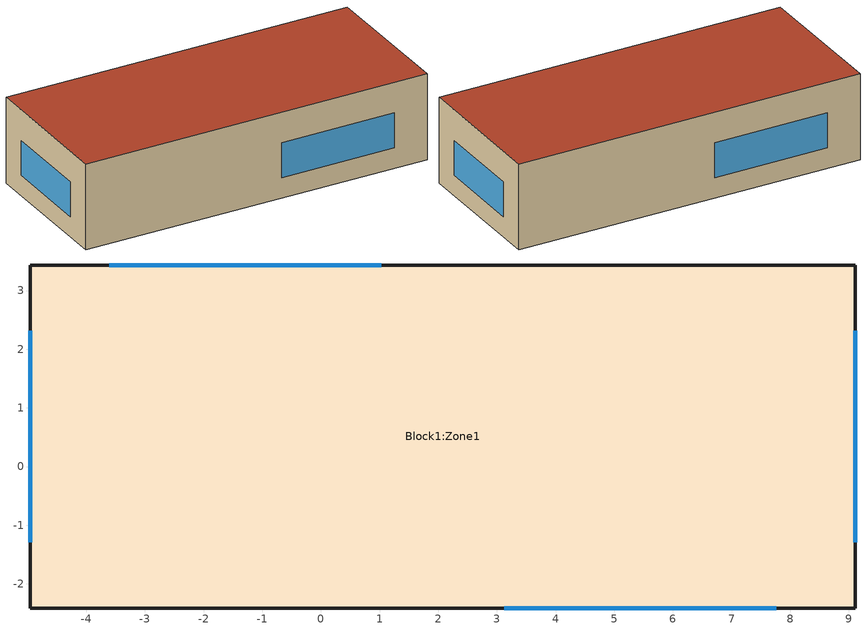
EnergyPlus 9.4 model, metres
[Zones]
Block1:Zone1
 floor ground (Project ground floor): 9.11,-2.41 -4.95,-2.41 -4.95,3.44 9.11,3.44 z0
 wall outside (Project wall): 9.11,-2.41 9.11,3.44 -4.95,3.44 -4.95,-2.41 9.11,-2.41 z0:3.5
 window (1001): 9.11,-1.29 9.11,2.31 / -4.95,2.31 -4.95,-1.29 z0.84:2.26
 window x2 (1001): 1.03,3.44 -3.61,3.44 / 3.13,-2.41 7.76,-2.41 z0.84:2.26
 roof outside (Project flat roof): -4.95,-2.41 9.11,-2.41 9.11,3.44 -4.95,3.44 z3.5
[Building]
Building: North Axis=0; Terrain=Suburbs; Loads Convergence Tolerance Value=0.04; Temperature Convergence Tolerance Value=0.4; Solar Distribution=FullExterior; Maximum Number of Warmup Days=25; Minimum Number of Warmup Days=6
[Site:Location]
Untitled (O1-O1:31-12)  (01-01:31-12): Latitude=40.45; Longitude=-3.55; Time Zone=1; Elevation=582
[SizingPeriod:DesignDay] Day of Month=15; Humidity Condition Type=WetBulb; Barometric Pressure=94525.9; Wind Direction=0; Rain Indicator=No; Snow Indicator=No
Name | Month | Day Type | Maximum DryBulb Temperature | Daily DryBulb Temperature Range | Wetbulb or DewPoint at Maximum DryBulb | Wind Speed | Daylight Saving Time Indicator | Solar Model Indicator | Sky Clearness
Summer Design Day in Untitled (O1-O1:31-12) Jul | 7 | SummerDesignDay | 38.2 | 17.5 | 20.3 | 0 | Yes | ASHRAEClearSky | 0.98
Summer Design Day in Untitled (O1-O1:31-12) Aug | 8 | SummerDesignDay | 38 | 17.4 | 19.9 | 0 | Yes | ASHRAEClearSky | 0.98
Summer Design Day in Untitled (O1-O1:31-12) Sep | 9 | SummerDesignDay | 34.9 | 16.8 | 19.3 | 0 | Yes | ASHRAEClearSky | 0.98
Winter Design Day in Untitled (O1-O1:31-12) | 1 | WinterDesignDay | -4 | 0 | -4 | 11.6 | No |  | 0
[Site:GroundTemperature:BuildingSurface]
18, 18, 18, 18, 18, 18, 18, 18, 18, 18, 18, 18
[Site:GroundTemperature:FCfactorMethod]
January Ground Temperature=6.09; February Ground Temperature=5.28; March Ground Temperature=6.71; April Ground Temperature=8.95; May Ground Temperature=14.81; June Ground Temperature=19.34; July Ground Temperature=22.39; August Ground Temperature=23.32; September Ground Temperature=21.74; October Ground Temperature=18.22; November Ground Temperature=13.53; December Ground Temperature=9.18
[Site:GroundTemperature:Shallow]
14, 14, 14, 14, 14, 14, 14, 14, 14, 14, 14, 14
[Site:GroundTemperature:Deep]
14, 14, 14, 14, 14, 14, 14, 14, 14, 14, 14, 14
[Site:GroundReflectance]
0.2, 0.2, 0.2, 0.2, 0.2, 0.2, 0.2, 0.2, 0.2, 0.2, 0.2, 0.2
[Site:GroundReflectance:SnowModifier]
2, 2
[Material] Roughness=Rough; Thermal Absorptance=0.9
Name | Thickness | Conductivity | Density | Specific Heat | Solar Absorptance | Visible Absorptance
Urea Formaldehyde Foam_.1327 | 0.1327 | 0.04 | 10 | 1400 | 0.6 | 0.6
Cast Concrete_.1 | 0.1 | 1.13 | 2000 | 1000 | 0.6 | 0.6
Floor/Roof Screed_.O7 | 0.07 | 0.41 | 1200 | 840 | 0.73 | 0.73
Timber Flooring_.O3 | 0.03 | 0.14 | 650 | 1200 | 0.78 | 0.78
Asphalt 1_.O1 | 0.01 | 0.7 | 2100 | 1000 | 0.85 | 0.9
MW Glass Wool (rolls)_.1445 | 0.1445 | 0.04 | 12 | 840 | 0.6 | 0.6
Plasterboard_.O13 | 0.013 | 0.25 | 2800 | 896 | 0.5 | 0.5
Brickwork Outer_.1 | 0.1 | 0.84 | 1700 | 800 | 0.7 | 0.7
XPS Extruded Polystyrene  - CO2 Blowing_.O795 | 0.0795 | 0.034 | 35 | 1400 | 0.6 | 0.6
Concrete Block (Medium)_.1 | 0.1 | 0.51 | 1400 | 1000 | 0.6 | 0.6
Gypsum Plastering_.O13 | 0.013 | 0.4 | 1000 | 1000 | 0.5 | 0.5
[Material:NoMass]
3_RVAL_3: Roughness=Rough; Thermal Resistance=0.18; Thermal Absorptance=0.9; Solar Absorptance=0.7; Visible Absorptance=0.7
[WindowMaterial:Glazing] Optical Data Type=SpectralAverage; Thickness=0.003; Infrared Transmittance at Normal Incidence=0; Front Side Infrared Hemispherical Emissivity=0.84; Conductivity=0.9; Dirt Correction Factor for Solar and Visible Transmittance=1
Name | Solar Transmittance at Normal Incidence | Front Side Solar Reflectance at Normal Incidence | Back Side Solar Reflectance at Normal Incidence | Visible Transmittance at Normal Incidence | Front Side Visible Reflectance at Normal Incidence | Back Side Visible Reflectance at Normal Incidence | Back Side Infrared Hemispherical Emissivity
2 | 0.837 | 0.075 | 0.075 | 0.898 | 0.081 | 0.081 | 0.84
38 | 0.74 | 0.09 | 0.1 | 0.82 | 0.11 | 0.12 | 0.2
[WindowMaterial:Gas]
1002: Gas Type=Air; Thickness=0.013
[Construction]
Project ground floor: Urea Formaldehyde Foam_.1327, Cast Concrete_.1, Floor/Roof Screed_.O7, Timber Flooring_.O3
Project flat roof: Asphalt 1_.O1, MW Glass Wool (rolls)_.1445, 3_RVAL_3, Plasterboard_.O13
Project wall: Brickwork Outer_.1, XPS Extruded Polystyrene  - CO2 Blowing_.O795, Concrete Block (Medium)_.1, Gypsum Plastering_.O13
1001: 38, 1002, 2
[Zone]
Block1:Zone1: Type=1; Multiplier=1; Volume=248.2173; Floor Area=70.9192; Zone Inside Convection Algorithm=TARP; Part of Total Floor Area=Yes
[PEOPLE]
People Block1:Zone1: Zone or ZoneList=Block1:Zone1; Number of People Schedule=Office_OpenOff_Occ; Number of People Calculation Method=People/Area; People per Zone Floor Area=0.111; Fraction Radiant=0.3; Sensible Heat Fraction=AutoCalculate; Activity Level Schedule=Activity Schedule 10; Carbon Dioxide Generation Rate=3.82e-08; Enable ASHRAE 55 Comfort Warnings=No; Mean Radiant Temperature Calculation Type=ZoneAveraged; Work Efficiency Schedule=Work efficiency; Clothing Insulation Calculation Method=ClothingInsulationSchedule; Clothing Insulation Schedule=Clothing Schedule 10; Air Velocity Schedule=AirVelocitySchedule; Thermal Comfort Model 1 Type=AdaptiveASH55; Thermal Comfort Model 2 Type=AdaptiveCEN15251
[Lights]
Block1:Zone1: Zone or ZoneList=Block1:Zone1; Schedule=Office_OpenOff_Light; Design Level Calculation Method=Watts/Area; Watts per Zone Floor Area=20; Return Air Fraction=0; Fraction Radiant=0.42; Fraction Visible=0.18; Fraction Replaceable=1
[OtherEquipment]
Block1:Zone1 Equipment gain 1: Fuel Type=Electricity; Zone or ZoneList=Block1:Zone1; Schedule=Office_OpenOff_Equip; Design Level Calculation Method=Watts/Area; Power per Zone Floor Area=11.77; Fraction Latent=0; Fraction Radiant=0.2; Fraction Lost=0; Carbon Dioxide Generation Rate=0; EndUse Subcategory=ELECTRIC EQUIPMENT#Block1:Zone1#05
[ZoneInfiltration:DesignFlowRate]
Block1:Zone1 Infiltration: Zone or ZoneList=Block1:Zone1; Schedule=On 24/7; Design Flow Rate Calculation Method=Flow/zone; Design Flow Rate=0.048264; Constant Term Coefficient=1; Temperature Term Coefficient=0; Velocity Term Coefficient=0; Velocity Squared Term Coefficient=0
[DESIGNSPECIFICATION:OUTDOORAIR]
Block1:Zone1 Design Specification Outdoor Air Object: Outdoor Air Method=Flow/Person; Outdoor Air Flow per Person=0.00944; Outdoor Air Flow per Zone Floor Area=0; Outdoor Air Flow per Zone=0; Outdoor Air Flow Air Changes per Hour=0; Outdoor Air Schedule=On 24/7
[DESIGNSPECIFICATION:ZONEAIRDISTRIBUTION]
Block1:Zone1 Design Specification Zone Air Distribution Object: Zone Air Distribution Effectiveness in Cooling Mode=1; Zone Air Distribution Effectiveness in Heating Mode=1; Zone Secondary Recirculation Fraction=0; Minimum Zone Ventilation Efficiency=0
[SIZING:ZONE]
Block1:Zone1: Zone Cooling Design Supply Air Temperature Input Method=SupplyAirTemperature; Zone Cooling Design Supply Air Temperature=14; Zone Cooling Design Supply Air Temperature Difference=5; Zone Heating Design Supply Air Temperature Input Method=SupplyAirTemperature; Zone Heating Design Supply Air Temperature=50; Zone Heating Design Supply Air Temperature Difference=15; Zone Cooling Design Supply Air Humidity Ratio=0.009; Zone Heating Design Supply Air Humidity Ratio=0.004; Design Specification Outdoor Air Object=Block1:Zone1 Design Specification Outdoor Air Object; Zone Heating Sizing Factor=1.25; Zone Cooling Sizing Factor=1.15; Cooling Design Air Flow Method=DesignDay; Cooling Design Air Flow Rate=0; Cooling Minimum Air Flow per Zone Floor Area=0.00076; Cooling Minimum Air Flow=0; Cooling Minimum Air Flow Fraction=0; Heating Design Air Flow Method=DesignDay; Heating Design Air Flow Rate=0; Heating Maximum Air Flow per Zone Floor Area=0.00203; Heating Maximum Air Flow=0.14158; Heating Maximum Air Flow Fraction=0.3; Design Specification Zone Air Distribution Object=Block1:Zone1 Design Specification Zone Air Distribution Object; Account for Dedicated Outdoor Air System=Yes; Dedicated Outdoor Air System Control Strategy=NeutralSupplyAir; Dedicated Outdoor Air Low Setpoint Temperature for Design=autosize; Dedicated Outdoor Air High Setpoint Temperature for Design=autosize
[ZONECONTROL:THERMOSTAT]
Block1:Zone1 Thermostat: Zone or ZoneList=Block1:Zone1; Control Type Schedule=Control type schedule: Always 4; Control 1=Block1:Zone1 Dual SP; Temperature Difference Between Cutout And Setpoint=0
[ZONECONTROL:THERMOSTAT:OPERATIVETEMPERATURE]
Thermostat=Block1:Zone1 Thermostat; Radiative Fraction Input Mode=Scheduled; Radiative Fraction Schedule=TypOperativeTempControlSch; Adaptive Comfort Model Type=None
[THERMOSTATSETPOINT:DUALSETPOINT]
Block1:Zone1 Dual SP: Heating Setpoint Temperature Schedule=FORSCRIPT_AHST_Block1_Zone1; Cooling Setpoint Temperature Schedule=FORSCRIPT_ACST_Block1_Zone1
[ZoneHVAC:IdealLoadsAirSystem]
Block1:Zone1 Ideal Loads Air: Maximum Heating Supply Air Temperature=35; Minimum Cooling Supply Air Temperature=12; Maximum Heating Supply Air Humidity Ratio=0.0156; Minimum Cooling Supply Air Humidity Ratio=0.0077; Heating Limit=LimitCapacity; Maximum Heating Air Flow Rate=Autosize; Maximum Sensible Heating Capacity=Autosize; Cooling Limit=LimitFlowRateAndCapacity; Maximum Cooling Air Flow Rate=Autosize; Maximum Total Cooling Capacity=Autosize; Heating Availability Schedule=On; Cooling Availability Schedule=On; Dehumidification Control Type=None; Humidification Control Type=None; Design Specification Outdoor Air Object=Block1:Zone1; Outdoor Air Economizer Type=NoEconomizer; Heat Recovery Type=None
[ZONEHVAC:TERMINALUNIT:VARIABLEREFRIGERANTFLOW]
Block1:Zone1 VRF Indoor Unit: Terminal Unit Availability Schedule=On 24/7; Cooling Supply Air Flow Rate=autosize; No Cooling Supply Air Flow Rate=autosize; Heating Supply Air Flow Rate=autosize; No Heating Supply Air Flow Rate=autosize; Cooling Outdoor Air Flow Rate=0; Heating Outdoor Air Flow Rate=0; No Load Outdoor Air Flow Rate=0; Supply Air Fan Operating Mode Schedule=On 24/7; Supply Air Fan Placement=DrawThrough; Supply Air Fan Object=Block1:Zone1 VRF Indoor Unit Supply Fan; Cooling Coil Object=Block1:Zone1 VRF Indoor Unit DX Cooling Coil; Heating Coil Object=Block1:Zone1 VRF Indoor Unit DX Heating Coil; Zone Terminal Unit On Parasitic Electric Energy Use=30; Zone Terminal Unit Off Parasitic Electric Energy Use=20; Maximum Supply Air Temperature from Supplemental Heater=autosize; Maximum Outdoor DryBulb Temperature for Supplemental Heater Operation=21
[Zone equipment]
Block1:Zone1: Block1:Zone1 VRF Indoor Unit
[FAN:CONSTANTVOLUME]
Block1:Zone1 VRF Indoor Unit Supply Fan: Availability Schedule=On 24/7; Fan Total Efficiency=0.7; Pressure Rise=100; Maximum Flow Rate=autosize; Motor Efficiency=0.9; Motor In Airstream Fraction=1; EndUse Subcategory=General
[COIL:COOLING:DX:VARIABLEREFRIGERANTFLOW]
Block1:Zone1 VRF Indoor Unit DX Cooling Coil: Availability Schedule=On 24/7; Gross Rated Total Cooling Capacity=autosize; Gross Rated Sensible Heat Ratio=autosize; Rated Air Flow Rate=autosize; Cooling Capacity Ratio Modifier Function of Temperature Curve=VRFTUCoolCapFT; Cooling Capacity Modifier Curve Function of Flow Fraction=VRFACCoolCapFFF
[COIL:HEATING:DX:VARIABLEREFRIGERANTFLOW]
Block1:Zone1 VRF Indoor Unit DX Heating Coil: Availability Schedule=On 24/7; Gross Rated Heating Capacity=autosize; Rated Air Flow Rate=autosize; Heating Capacity Ratio Modifier Function of Temperature Curve=VRFTUHeatCapFT; Heating Capacity Modifier Function of Flow Fraction Curve=VRFACCoolCapFFF
[AIRCONDITIONER:VARIABLEREFRIGERANTFLOW]
Heat Pump=VRF Outdoor Unit_Block1:Zone1; Availability Schedule=On 24/7; Gross Rated Total Cooling Capacity=autosize; Gross Rated Cooling COP=2; Minimum Outdoor Temperature in Cooling Mode=-6; Maximum Outdoor Temperature in Cooling Mode=43; Cooling Capacity Ratio Modifier Function of Low Temperature Curve=VRFCoolCapFT; Cooling Capacity Ratio Boundary Curve=VRFCoolCapFTBoundary; Cooling Capacity Ratio Modifier Function of High Temperature Curve=VRFCoolCapFTHi; Cooling Energy Input Ratio Modifier Function of Low Temperature Curve=VRFCoolEIRFT; Cooling Energy Input Ratio Boundary Curve=VRFCoolEIRFTBoundary; Cooling Energy Input Ratio Modifier Function of High Temperature Curve=VRFCoolEIRFTHi; Cooling Energy Input Ratio Modifier Function of Low PartLoad Ratio Curve=CoolingEIRLowPLR; Cooling Energy Input Ratio Modifier Function of High PartLoad Ratio Curve=CoolingEIRHiPLR; Cooling Combination Ratio Correction Factor Curve=CoolingCombRatio; Cooling PartLoad Fraction Correlation Curve=VRFCPLFFPLR; Gross Rated Heating Capacity=autosize; Rated Heating Capacity Sizing Ratio=1; Gross Rated Heating COP=2.1; Minimum Outdoor Temperature in Heating Mode=-20; Maximum Outdoor Temperature in Heating Mode=40; Heating Capacity Ratio Modifier Function of Low Temperature Curve=VRFHeatCapFT; Heating Capacity Ratio Boundary Curve=VRFHeatCapFTBoundary; Heating Capacity Ratio Modifier Function of High Temperature Curve=VRFHeatCapFTHi; Heating Energy Input Ratio Modifier Function of Low Temperature Curve=VRFHeatEIRFT; Heating Energy Input Ratio Boundary Curve=VRFHeatEIRFTBoundary; Heating Energy Input Ratio Modifier Function of High Temperature Curve=VRFHeatEIRFTHi; Heating Performance Curve Outdoor Temperature Type=WetBulbTemperature; Heating Energy Input Ratio Modifier Function of Low PartLoad Ratio Curve=HeatingEIRLowPLR; Heating Energy Input Ratio Modifier Function of High PartLoad Ratio Curve=HeatingEIRHiPLR; Heating Combination Ratio Correction Factor Curve=HeatingCombRatio; Heating PartLoad Fraction Correlation Curve=VRFCPLFFPLR; Minimum Heat Pump PartLoad Ratio=0.2; Master Thermostat Priority Control Type=LoadPriority; Zone Terminal Unit List=VRF Outdoor Unit_Block1:Zone1 Zone List; Heat Pump Waste Heat Recovery=Yes; Equivalent Piping Length used for Piping Correction Factor in Cooling Mode=50; Vertical Height used for Piping Correction Factor=15; Piping Correction Factor for Length in Cooling Mode Curve=CoolingLengthCorrectionFactor; Piping Correction Factor for Height in Cooling Mode Coefficient=0; Equivalent Piping Length used for Piping Correction Factor in Heating Mode=50; Piping Correction Factor for Length in Heating Mode Curve=VRF Piping Correction Factor for Length in Heating Mode; Piping Correction Factor for Height in Heating Mode Coefficient=0; Crankcase Heater Power per Compressor=15; Number of Compressors=2; Ratio of Compressor Size to Total Compressor Capacity=0.5; Maximum Outdoor DryBulb Temperature for Crankcase Heater=5; Defrost Strategy=Resistive; Defrost Control=Timed; Defrost Time Period Fraction=0; Resistive Defrost Heater Capacity=autosize; Maximum Outdoor Drybulb Temperature for Defrost Operation=5; Condenser Type=AirCooled; Water Condenser Volume Flow Rate=autosize; Evaporative Condenser Effectiveness=0.9; Evaporative Condenser Air Flow Rate=autosize; Evaporative Condenser Pump Rated Power Consumption=autosize; Basin Heater Capacity=0; Basin Heater Setpoint Temperature=2; Basin Heater Operating Schedule=On 24/7; Fuel Type=Electricity; Minimum Outdoor Temperature in Heat Recovery Mode=-10; Maximum Outdoor Temperature in Heat Recovery Mode=40; Heat Recovery Cooling Capacity Modifier Curve=VRF Heat Recovery Cooling Capacity Modifier; Initial Heat Recovery Cooling Capacity Fraction=0.5; Heat Recovery Cooling Capacity Time Constant=0.15; Heat Recovery Cooling Energy Modifier Curve=VRF Heat Recovery Cooling Energy Modifier; Initial Heat Recovery Cooling Energy Fraction=1; Heat Recovery Cooling Energy Time Constant=0; Heat Recovery Heating Capacity Modifier Curve=VRF Heat Recovery Heating Capacity Modifier; Initial Heat Recovery Heating Capacity Fraction=1; Heat Recovery Heating Capacity Time Constant=0.15; Heat Recovery Heating Energy Modifier Curve=VRF Heat Recovery Heating Energy Modifier; Initial Heat Recovery Heating Energy Fraction=1; Heat Recovery Heating Energy Time Constant=0
[ZONETERMINALUNITLIST]
VRF Outdoor Unit_Block1:Zone1 Zone List: Zone Terminal Unit Name 1=Block1:Zone1 VRF Indoor Unit
[ENERGYMANAGEMENTSYSTEM:SENSOR]
Name | OutputVariable or OutputMeter Index Key | OutputVariable or OutputMeter
RMOT | People Block1:Zone1 | Zone Thermal Comfort CEN 15251 Adaptive Model Running Average Outdoor Air Temperature
PMOT | People Block1:Zone1 | Zone Thermal Comfort ASHRAE 55 Adaptive Model Running Average Outdoor Air Temperature
Block1_Zone1_OpT | Block1:Zone1 | Zone Operative Temperature
Block1_Zone1_CoolCoil | Block1:Zone1 VRF Indoor Unit DX Cooling Coil | Cooling Coil Total Cooling Rate
Block1_Zone1_HeatCoil | Block1:Zone1 VRF Indoor Unit DX Heating Coil | Heating Coil Heating Rate
Block1_Zone1_WindSpeed | Block1:Zone1 | Zone Outdoor Air Wind Speed
Block1_Zone1_OutT | Block1:Zone1 | Zone Outdoor Air Drybulb Temperature
OutT | Environment | Site Outdoor Air Drybulb Temperature
[ENERGYMANAGEMENTSYSTEM:ACTUATOR] Actuated Component Type=Schedule:Compact; Actuated Component Control Type=Schedule Value
Name | Actuated Component Unique
FORSCRIPT_AHST_Sch_Block1_Zone1 | FORSCRIPT_AHST_Block1_Zone1
FORSCRIPT_ACST_Sch_Block1_Zone1 | FORSCRIPT_ACST_Block1_Zone1
[ENERGYMANAGEMENTSYSTEM:PROGRAMCALLINGMANAGER]
SetComfTemp: BeginTimestepBeforePredictor; SetComfTemp
CountHours_Block1_Zone1: BeginTimestepBeforePredictor; CountHours_Block1_Zone1
SetAppLimits: BeginTimestepBeforePredictor; SetAppLimits
ApplyCAT: BeginTimestepBeforePredictor; ApplyCAT
SetAST: BeginTimestepBeforePredictor; SetAST
SetASTnoTol: BeginTimestepBeforePredictor; SetASTnoTol
CountHoursNoApp_Block1_Zone1: BeginTimestepBeforePredictor; CountHoursNoApp_Block1_Zone1
SetInputData: BeginTimestepBeforePredictor; SetInputData
SetVST: BeginTimestepBeforePredictor; SetVST
ApplyAST_MultipleZone_Block1_Zone1: BeginTimestepBeforePredictor; ApplyAST_MultipleZone_Block1_Zone1
[ENERGYMANAGEMENTSYSTEM:PROGRAM]
SetComfTemp: if AdapStand == 1; set ComfTemp = RMOT*0.33+18.8; elseif AdapStand == 2; set ComfTemp = PMOT*0.31+17.8; endif
CountHours_Block1_Zone1: if (AdapStand == 1 ); if (RMOT >= AHSTall) && (RMOT <= ACSTaul); if (Block1_Zone1_OpT <= ACSTnoTol); if (Block1_Zone1_OpT >= AHSTnoTol); set ComfHours_Block1_Zone1 = 1*ZoneTimeStep; set DiscomfAppHotHours_Block1_Zone1 = 0; set DiscomfAppColdHours_Block1_Zone1 = 0; set DiscomfNonAppHotHours_Block1_Zone1 = 0; set DiscomfNonAppColdHours_Block1_Zone1 = 0; endif; elseif (Block1_Zone1_OpT > ACSTnoTol); set ComfHours_Block1_Zone1 = 0; set DiscomfAppHotHours_Block1_Zone1 = 1*ZoneTimeStep; set DiscomfAppColdHours_Block1_Zone1 = 0; set DiscomfNonAppHotHours_Block1_Zone1 = 0; set DiscomfNonAppColdHours_Block1_Zone1 = 0; elseif (Block1_Zone1_OpT < AHSTnoTol); set ComfHours_Block1_Zone1 = 0; set DiscomfAppHotHours_Block1_Zone1 = 0; set DiscomfAppColdHours_Block1_Zone1 = 1*ZoneTimeStep; set DiscomfNonAppHotHours_Block1_Zone1 = 0; set DiscomfNonAppColdHours_Block1_Zone1 = 0; endif; elseif (RMOT > ACSTaul); set ComfHours_Block1_Zone1 = 0; set DiscomfAppHotHours_Block1_Zone1 = 0; set DiscomfAppColdHours_Block1_Zone1 = 0; set DiscomfNonAppHotHours_Block1_Zone1 = 1*ZoneTimeStep; set DiscomfNonAppColdHours_Block1_Zone1 = 0; elseif (RMOT < AHSTall); set ComfHours_Block1_Zone1 = 0; set DiscomfAppHotHours_Block1_Zone1 = 0; set DiscomfAppColdHours_Block1_Zone1 = 0; set DiscomfNonAppHotHours_Block1_Zone1 = 0; set DiscomfNonAppColdHours_Block1_Zone1 = 1*ZoneTimeStep; endif; elseif (AdapStand == 2 ); if (PMOT >= AHSTall) && (PMOT <= ACSTaul); if (Block1_Zone1_OpT <= ACSTnoTol); if (Block1_Zone1_OpT >= AHSTnoTol); set ComfHours_Block1_Zone1 = 1*ZoneTimeStep; set DiscomfAppHotHours_Block1_Zone1 = 0; set DiscomfAppColdHours_Block1_Zone1 = 0; set DiscomfNonAppHotHours_Block1_Zone1 = 0; set DiscomfNonAppColdHours_Block1_Zone1 = 0; endif; elseif (Block1_Zone1_OpT > ACSTnoTol); set ComfHours_Block1_Zone1 = 0; set DiscomfAppHotHours_Block1_Zone1 = 1*ZoneTimeStep; set DiscomfAppColdHours_Block1_Zone1 = 0; set DiscomfNonAppHotHours_Block1_Zone1 = 0; set DiscomfNonAppColdHours_Block1_Zone1 = 0; elseif (Block1_Zone1_OpT < AHSTnoTol); set ComfHours_Block1_Zone1 = 0; set DiscomfAppHotHours_Block1_Zone1 = 0; set DiscomfAppColdHours_Block1_Zone1 = 1*ZoneTimeStep; set DiscomfNonAppHotHours_Block1_Zone1 = 0; set DiscomfNonAppColdHours_Block1_Zone1 = 0; endif; elseif (PMOT > ACSTaul); set ComfHours_Block1_Zone1 = 0; set DiscomfAppHotHours_Block1_Zone1 = 0; set DiscomfAppColdHours_Block1_Zone1 = 0; set DiscomfNonAppHotHours_Block1_Zone1 = 1*ZoneTimeStep; set DiscomfNonAppColdHours_Block1_Zone1 = 0; elseif (PMOT < AHSTall); set ComfHours_Block1_Zone1 = 0; set DiscomfAppHotHours_Block1_Zone1 = 0; set DiscomfAppColdHours_Block1_Zone1 = 0; set DiscomfNonAppHotHours_Block1_Zone1 = 0; set DiscomfNonAppColdHours_Block1_Zone1 = 1*ZoneTimeStep; endif; endif
SetAppLimits: If AdapStand == 1; set ACSTaul = 30; set ACSTall = 10; set AHSTaul = 30; set AHSTall = 10; elseif AdapStand == 2; set ACSTaul = 33.5; set ACSTall = 10; set AHSTaul = 33.5; set AHSTall = 10; else; set ACSTaul = 50; set ACSTall = 50; set AHSTaul = 50; set AHSTall = 50; endif
ApplyCAT: if (AdapStand == 1 ); if (CAT == 1); set ACSToffset = 2; set AHSToffset = -3; elseif (CAT == 2); set ACSToffset = 3; set AHSToffset = -4; elseif (CAT == 3); set ACSToffset = 4; set AHSToffset = -5; endif; elseif (AdapStand == 2 ); if (CAT == 90); set ACSToffset = 2.5; set AHSToffset = -2.5; elseif (CAT == 80); set ACSToffset = 3.5; set AHSToffset = -3.5; endif; endif
SetAST: if (AdapStand == 0) && (CurrentTime < 7); set ACST = 27+ACSTtol; set AHST = 17+AHSTtol; elseif (AdapStand == 0) && (CurrentTime < 15); set ACST = 25; set AHST = 20+AHSTtol; elseif (AdapStand == 0) && (CurrentTime < 23); set ACST = 25+ACSTtol; set AHST = 20+AHSTtol; elseif (AdapStand == 0) && (CurrentTime < 24); set ACST = 27+ACSTtol; set AHST = 17+AHSTtol; endif; if (AdapStand == 1) && (ComfMod == 0); if (DayOfYear >= 121) && (DayOfYear < 274); if (CAT==1); set ACST = 25.5+ACSTtol; elseif (CAT==2); set ACST = 26+ACSTtol; elseif (CAT==3); set ACST = 27+ACSTtol; endif; else; if (CAT==1); set ACST = 25+ACSTtol; elseif (CAT==2); set ACST = 25+ACSTtol; elseif (CAT==3); set ACST = 25+ACSTtol; endif; endif; endif; if (AdapStand == 1) && (ComfMod == 0); if (DayOfYear >= 121) && (DayOfYear < 274); if (CAT==1); set AHST = 23.5+AHSTtol; elseif (CAT==2); set AHST = 23+AHSTtol; elseif (CAT==3); set AHST = 22+AHSTtol; endif; else; if (CAT==1); set AHST = 21+AHSTtol; elseif (CAT==2); set AHST = 20+AHSTtol; elseif (CAT==3); set AHST = 18+AHSTtol; endif; endif; endif; if (AdapStand == 1) && (ComfMod == 1) && (RMOT >= ACSTall) && (RMOT <= ACSTaul); set ACST = RMOT*0.33+18.8+ACSToffset+ACSTtol; elseif (AdapStand == 1) && (ComfMod == 1) && (CurrentTime < 7); set ACST = 27+ACSTtol; elseif (AdapStand == 1) && (ComfMod == 1) && (CurrentTime < 15); set ACST = 50; elseif (AdapStand == 1) && (ComfMod == 1) && (CurrentTime < 23); set ACST = 25+ACSTtol; elseif (AdapStand == 1) && (ComfMod == 1) && (CurrentTime < 24); set ACST = 27+ACSTtol; endif; if (AdapStand == 1) && (ComfMod == 1) && (RMOT >= AHSTall) && (RMOT <= AHSTaul); set AHST = RMOT*0.33+18.8+AHSToffset+AHSTtol; elseif (AdapStand == 1) && (ComfMod == 1) && (CurrentTime < 7); set AHST = 17+AHSTtol; elseif (AdapStand == 1) && (ComfMod == 1) && (CurrentTime < 23); set AHST = 20+AHSTtol; elseif (AdapStand == 1) && (ComfMod == 1) && (CurrentTime < 24); set AHST = 17+AHSTtol; endif; if (AdapStand == 1) && (ComfMod == 2) && (RMOT >= ACSTall) && (RMOT <= ACSTaul); set ACST = RMOT*0.33+18.8+ACSToffset+ACSTtol; elseif (AdapStand == 1) && (ComfMod == 2) && (RMOT < ACSTall) && (CAT==1); set ACST = 25+ACSTtol; elseif (AdapStand == 1) && (ComfMod == 2) && (RMOT > ACSTaul) && (CAT==1); set ACST = 25.5+ACSTtol; elseif (AdapStand == 1) && (ComfMod == 2) && (RMOT < ACSTall) && (CAT==2); set ACST = 25+ACSTtol; elseif (AdapStand == 1) && (ComfMod == 2) && (RMOT > ACSTaul) && (CAT==2); set ACST = 26+ACSTtol; elseif (AdapStand == 1) && (ComfMod == 2) && (RMOT < ACSTall) && (CAT==3); set ACST = 25+ACSTtol; elseif (AdapStand == 1) && (ComfMod == 2) && (RMOT > ACSTaul) && (CAT==3); set ACST = 27+ACSTtol; endif; if (AdapStand == 1) && (ComfMod == 2) && (RMOT >= AHSTall) && (RMOT <= AHSTaul); set AHST = RMOT*0.33+18.8+AHSToffset+AHSTtol; elseif (AdapStand == 1) && (ComfMod == 2) && (RMOT < AHSTall) && (CAT==1); set AHST = 21+AHSTtol; elseif (AdapStand == 1) && (ComfMod == 2) && (RMOT > AHSTaul) && (CAT==1); set AHST = 23.5+AHSTtol; elseif (AdapStand == 1) && (ComfMod == 2) && (RMOT < AHSTall) && (CAT==2); set AHST = 20+AHSTtol; elseif (AdapStand == 1) && (ComfMod == 2) && (RMOT > AHSTaul) && (CAT==2); set AHST = 23+AHSTtol; elseif (AdapStand == 1) && (ComfMod == 2) && (RMOT < AHSTall) && (CAT==3); set AHST = 18+AHSTtol; elseif (AdapStand == 1) && (ComfMod == 2) && (RMOT > AHSTaul) && (CAT==3); set AHST = 22+AHSTtol; endif; if (AdapStand == 1) && (ComfMod == 3) && (RMOT >= ACSTall) && (RMOT <= ACSTaul); set ACST = RMOT*0.33+18.8+ACSToffset+ACSTtol; elseif (AdapStand == 1) && (ComfMod == 3) && (RMOT < ACSTall); set ACST = ACSTall*0.33+18.8+ACSToffset+ACSTtol; elseif (AdapStand == 1) && (ComfMod == 3) && (RMOT > ACSTaul); set ACST = ACSTaul*0.33+18.8+ACSToffset+ACSTtol; endif; if (AdapStand == 1) && (ComfMod == 3) && (RMOT >= AHSTall) && (RMOT <= AHSTaul); set AHST = RMOT*0.33+18.8+AHSToffset+AHSTtol; elseif (AdapStand == 1) && (ComfMod == 3) && (RMOT < AHSTall); set AHST = AHSTall*0.33+18.8+AHSToffset+AHSTtol; elseif (AdapStand == 1) && (ComfMod == 3) && (RMOT > AHSTaul); set AHST = AHSTaul*0.33+18.8+AHSToffset+AHSTtol; endif; if (AdapStand == 2) && (ComfMod == 0); if (DayOfYear >= 121) && (DayOfYear < 274); if (CAT==80); set ACST = 26.8+ACSTtol; elseif (CAT==90); set ACST = 25.8+ACSTtol; endif; else; if (CAT==80); set ACST = 22.9+ACSTtol; elseif (CAT==90); set ACST = 23.9+ACSTtol; endif; endif; endif; if (AdapStand == 2) && (ComfMod == 0); if (DayOfYear >= 121) && (DayOfYear < 274); if (CAT==80); set AHST = 24.6+AHSTtol; elseif (CAT==90); set AHST = 23.6+AHSTtol; endif; else; if (CAT==80); set AHST = 18.6+AHSTtol; elseif (CAT==90); set AHST = 19.6+AHSTtol; endif; endif; endif; if (AdapStand == 2) && (ComfMod == 1) && (PMOT >= ACSTall) && (PMOT <= ACSTaul); set ACST = PMOT*0.31+17.8+ACSToffset+ACSTtol; elseif (AdapStand == 2) && (ComfMod == 1) && (CurrentTime < 7); set ACST = 27+ACSTtol; elseif (AdapStand == 2) && (ComfMod == 1) && (CurrentTime < 15); set ACST = 50; elseif (AdapStand == 2) && (ComfMod == 1) && (CurrentTime < 23); set ACST = 25+ACSTtol; elseif (AdapStand == 2) && (ComfMod == 1) && (CurrentTime < 24); set ACST = 27+ACSTtol; endif; if (AdapStand == 2) && (ComfMod == 1) && (PMOT >= AHSTall) && (PMOT <= AHSTaul); set AHST = PMOT*0.31+17.8+AHSToffset+AHSTtol; elseif (AdapStand == 2) && (ComfMod == 1) && (CurrentTime < 7); set AHST = 17+AHSTtol; elseif (AdapStand == 2) && (ComfMod == 1) && (CurrentTime < 23); set AHST = 20+AHSTtol; elseif (AdapStand == 2) && (ComfMod == 1) && (CurrentTime < 24); set AHST = 17+AHSTtol; endif; if (AdapStand == 2) && (ComfMod == 2) && (PMOT >= ACSTall) && (PMOT <= ACSTaul); set ACST = PMOT*0.31+17.8+ACSToffset+ACSTtol; elseif (AdapStand == 2) && (ComfMod == 2) && (PMOT < ACSTall); set ACST = 23.9+ACSTtol; elseif (AdapStand == 2) && (ComfMod == 2) && (PMOT > ACSTaul); set ACST = 26.8+ACSTtol; endif; if (AdapStand == 2) && (ComfMod == 2) && (PMOT >= AHSTall) && (PMOT <= AHSTaul); set AHST = PMOT*0.31+17.8+AHSToffset+AHSTtol; elseif (AdapStand == 2) && (ComfMod == 2) && (PMOT < AHSTall); set AHST = 19.6+AHSTtol; elseif (AdapStand == 2) && (ComfMod == 2) && (PMOT > AHSTaul); set AHST = 23.6+AHSTtol; endif; if (AdapStand == 2) && (ComfMod == 3) && (PMOT >= ACSTall) && (PMOT <= ACSTaul); set ACST = PMOT*0.31+17.8+ACSToffset+ACSTtol; elseif (AdapStand == 2) && (ComfMod == 3) && (PMOT < ACSTall); set ACST = ACSTall*0.31+17.8+ACSToffset+ACSTtol; elseif (AdapStand == 2) && (ComfMod == 3) && (PMOT > ACSTaul); set ACST = ACSTaul*0.31+17.8+ACSToffset+ACSTtol; endif; if (AdapStand == 2) && (ComfMod == 3) && (PMOT >= AHSTall) && (PMOT <= AHSTaul); set AHST = PMOT*0.31+17.8+AHSToffset+AHSTtol; elseif (AdapStand == 2) && (ComfMod == 3) && (PMOT < AHSTall); set AHST = AHSTall*0.31+17.8+AHSToffset+AHSTtol; elseif (AdapStand == 2) && (ComfMod == 3) && (PMOT > AHSTaul); set AHST = AHSTaul*0.31+17.8+AHSToffset+AHSTtol; endif
SetASTnoTol: set ACSTnoTol = ACST-ACSTtol; set AHSTnoTol = AHST-AHSTtol
CountHoursNoApp_Block1_Zone1: if (Block1_Zone1_OpT <= ACSTnoTol); if (Block1_Zone1_OpT >= AHSTnoTol); set ComfHoursNoApp_Block1_Zone1  = 1*ZoneTimeStep; else; set ComfHoursNoApp_Block1_Zone1 = 0; endif; else; set ComfHoursNoApp_Block1_Zone1 = 0; endif
SetInputData: set AdapStand = 1; set CAT = 1; set ComfMod = 2; set HVACmode = 2; set VentCtrl = 0; set VSToffset = 0; set MinOToffset = 7; set MaxWindSpeed = 6; set ACSTtol = -0.25; set AHSTtol = 0.25
SetVST: set MinOutTemp = AHST - MinOToffset; if AdapStand == 0; if (CurrentTime < 7); set VST = (ACST+AHST)/2+VSToffset; elseif (CurrentTime < 15); set VST = 22.5+VSToffset; elseif (CurrentTime < 23); set VST = (ACST+AHST)/2+VSToffset; elseif (CurrentTime < 24); set VST = (ACST+AHST)/2+VSToffset; endif; elseif AdapStand == 1; if (RMOT >= AHSTall) && (RMOT <= ACSTaul); set VST = ComfTemp+VSToffset; else; set VST = (ACST+AHST)/2+VSToffset; endif; elseif AdapStand == 2; if (PMOT >= AHSTall) && (PMOT <= ACSTaul); set VST = ComfTemp+VSToffset; else; set VST = (ACST+AHST)/2+VSToffset; endif; endif
ApplyAST_MultipleZone_Block1_Zone1: if (Block1_Zone1_OpT>VST)&&(Block1_Zone1_OutT < VST); if Block1_Zone1_CoolCoil==0; if Block1_Zone1_HeatCoil==0; if (Block1_Zone1_OpT<ACST)&&(Block1_Zone1_OutT>MinOutTemp); if Block1_Zone1_WindSpeed <= MaxWindSpeed; set Ventilates_HVACmode2_Block1_Zone1 = 1; else; set Ventilates_HVACmode2_Block1_Zone1 = 0; endif; else; set Ventilates_HVACmode2_Block1_Zone1 = 0; endif; else; set Ventilates_HVACmode2_Block1_Zone1 = 0; endif; else; set Ventilates_HVACmode2_Block1_Zone1 = 0; endif; else; set Ventilates_HVACmode2_Block1_Zone1 = 0; endif; if VentCtrl == 0; if Block1_Zone1_OutT < Block1_Zone1_OpT; if Block1_Zone1_OutT>MinOutTemp; if Block1_Zone1_OpT > VST; if Block1_Zone1_WindSpeed <= MaxWindSpeed; set Ventilates_HVACmode1_Block1_Zone1 = 1; else; set Ventilates_HVACmode1_Block1_Zone1 = 0; endif; else; set Ventilates_HVACmode1_Block1_Zone1 = 0; endif; else; set Ventilates_HVACmode1_Block1_Zone1 = 0; endif; else; set Ventilates_HVACmode1_Block1_Zone1 = 0; endif; elseif VentCtrl == 1; if Block1_Zone1_OutT<Block1_Zone1_OpT; if Block1_Zone1_OutT>MinOutTemp; if Block1_Zone1_OpT > ACSTnoTol; if Block1_Zone1_WindSpeed <= MaxWindSpeed; set Ventilates_HVACmode1_Block1_Zone1 = 1; else; set Ventilates_HVACmode1_Block1_Zone1 = 0; endif; else; set Ventilates_HVACmode1_Block1_Zone1 = 0; endif; else; set Ventilates_HVACmode1_Block1_Zone1 = 0; endif; else; set Ventilates_HVACmode1_Block1_Zone1 = 0; endif; endif; if HVACmode == 0; set FORSCRIPT_ACST_Sch_Block1_Zone1 = ACST; set FORSCRIPT_AHST_Sch_Block1_Zone1 = AHST; elseif HVACmode == 1; Set FORSCRIPT_ACST_Sch_Block1_Zone1 = 100; Set FORSCRIPT_AHST_Sch_Block1_Zone1 = -100; elseif HVACmode == 2; if Ventilates_HVACmode2_Block1_Zone1 == 0; set FORSCRIPT_ACST_Sch_Block1_Zone1 = ACST; set FORSCRIPT_AHST_Sch_Block1_Zone1 = AHST; endif; endif
[ENERGYMANAGEMENTSYSTEM:GLOBALVARIABLE]
ACST; AHST; ACSTnoTol; AHSTnoTol; AdapStand; ACSTaul; ACSTall; AHSTaul; AHSTall; CAT; ACSToffset; AHSToffset; ComfMod; ComfTemp; ACSTtol; AHSTtol; VST; VSToffset; MaxWindSpeed; VentCtrl; HVACmode; MinOutTemp; MinOToffset
ComfHours_Block1_Zone1; DiscomfAppHotHours_Block1_Zone1; DiscomfAppColdHours_Block1_Zone1; DiscomfNonAppHotHours_Block1_Zone1; DiscomfNonAppColdHours_Block1_Zone1; ComfHoursNoApp_Block1_Zone1
[ENERGYMANAGEMENTSYSTEM:OUTPUTVARIABLE] Update Frequency=ZoneTimestep
Name | EMS Variable | Type of Data in Variable | Units
Comfort Temperature | ComfTemp | Averaged | C
Adaptive Cooling Setpoint Temperature | ACST | Averaged | C
Adaptive Heating Setpoint Temperature | AHST | Averaged | C
Adaptive Cooling Setpoint Temperature_No Tolerance | ACSTnoTol | Averaged | C
Adaptive Heating Setpoint Temperature_No Tolerance | AHSTnoTol | Averaged | C
Comfortable Hours_No Applicability_Block1_Zone1 (summed) | ComfHoursNoApp_Block1_Zone1 | Summed | H
Comfortable Hours_Block1_Zone1 (summed) | ComfHours_Block1_Zone1 | Summed | H
Discomfortable Applicable Hot Hours_Block1_Zone1 (summed) | DiscomfAppHotHours_Block1_Zone1 | Summed | H
Discomfortable Applicable Cold Hours_Block1_Zone1 (summed) | DiscomfAppColdHours_Block1_Zone1 | Summed | H
Discomfortable Non Applicable Hot Hours_Block1_Zone1 (summed) | DiscomfNonAppHotHours_Block1_Zone1 | Summed | H
Discomfortable Non Applicable Cold Hours_Block1_Zone1 (summed) | DiscomfNonAppColdHours_Block1_Zone1 | Summed | H
Ventilation Setpoint Temperature | VST | Averaged | C
Minimum Outdoor Temperature for MultipleZone ventilation | MinOutTemp | Averaged | C
[WaterUse:Equipment]
DHW Block1:Zone1: EndUse Subcategory=DHW Block1:Zone1; Peak Flow Rate=4.37773e-07; Flow Rate Fraction Schedule=Office_OpenOff_Occ; Target Temperature Schedule=DHW Supply Temperature Block1:Zone1; Hot Water Supply Temperature Schedule=DHW Supply Temperature Block1:Zone1; Cold Water Supply Temperature Schedule=DHW Mains Temperature Block1:Zone1; Zone=Block1:Zone1
[Schedule:Compact]
On; On 24/7: Through: 12/31, For: AllDays, Until: 24:00, 1
Work efficiency: Through: 12/31, For: AllDays, Until: 24:00, 0
TypOperativeTempControlSch: Through: 31 Dec, For: SummerDesignDay WinterDesignDay, Until: 24:00, 0, For: AllOtherDays, Until: 24:00, 0.5
AirVelocitySchedule: Through: 12/31, For: AllDays, Until: 24:00, .137
Office_OpenOff_Occ: Through: 31 Dec, For: Weekdays SummerDesignDay, Until: 07:00, 0, Until: 08:00, 0.25, Until: 09:00, 0.5, Until: 12:00, 1, Until: 14:00, 0.75, Until: 17:00, 1, Until: 18:00, 0.5, Until: 19:00, 0.25, Until: 24:00, 0, For: Weekends, Until: 24:00, 0, For: Holidays, Until: 24:00, 0, For: WinterDesignDay AllOtherDays, Until: 24:00, 0
Office_OpenOff_Equip: Through: 31 Dec, For: Weekdays SummerDesignDay, Until: 07:00, 0.05394, Until: 20:00, 1, Until: 24:00, 0.05394, For: Weekends, Until: 24:00, 0.05394, For: Holidays, Until: 24:00, 0.05394, For: WinterDesignDay AllOtherDays, Until: 24:00, 0
Office_OpenOff_Light: Through: 31 Dec, For: Weekdays SummerDesignDay, Until: 07:00, 0, Until: 19:00, 1, Until: 24:00, 0, For: Weekends, Until: 24:00, 0, For: Holidays, Until: 24:00, 0, For: WinterDesignDay AllOtherDays, Until: 24:00, 0
Activity Schedule 10: Through: 12/31, For: AllDays, Until: 24:00, 110.7
Clothing Schedule 10: Through: 4/1, For: AllDays, Until: 24:00, 1, Through: 9/30, For: AllDays, Until: 24:00, .5, Through: 12/31, For: AllDays, Until: 24:00, 1
DHW Supply Temperature Block1:Zone1: Through: 12/31, For: AllDays, Until: 24:00, 65
DHW Mains Temperature Block1:Zone1: Through: 12/31, For: AllDays, Until: 24:00, 10
[SCHEDULE:COMPACT]
Control type schedule: Always 4: Through: 12/31, For: AllDays, Until: 24:00, 4
FORSCRIPT_AHST_Block1_Zone1: Through: 12/31, For: AllDays, Until: 24:00, 20
FORSCRIPT_ACST_Block1_Zone1: Through: 12/31, For: AllDays, Until: 24:00, 24
[CURVE:LINEAR] Minimum Value of x=1; Maximum Value of x=1.5
Name | Coefficient1 Constant | Coefficient2 x
CoolingCombRatio | 0.618055 | 0.381945
HeatingCombRatio | 0.96034 | 0.03966
[CURVE:QUADRATIC]
Name | Coefficient1 Constant | Coefficient2 x | Coefficient3 x2 | Minimum Value of x | Maximum Value of x
VRFACCoolCapFFF | 0.8 | 0.2 | 0 | 0.5 | 1.5
CoolingEIRHiPLR | 1 | 0 | 0 | 1 | 1.5
VRFCPLFFPLR | 0.85 | 0.15 | 0 | 0 | 1
HeatingEIRHiPLR | 2.42944 | -2.23589 | 0.806452 | 1 | 1.5
[CURVE:CUBIC]
Name | Coefficient1 Constant | Coefficient2 x | Coefficient3 x2 | Coefficient4 x3 | Minimum Value of x | Maximum Value of x | Minimum Curve Output | Maximum Curve Output | Input Unit Type for X | Output Unit Type
VRFTUCoolCapFT | 0.504547 | 0.0288891 | -1.08194e-05 | 1.01359e-05 | 0 | 50 | 0.5 | 1.5 | Temperature | Dimensionless
VRFTUHeatCapFT | -0.390709 | 0.261815 | -0.0130432 | 0.000178132 | 0 | 50 | 0.5 | 1.5 | Temperature | Dimensionless
VRFCoolCapFTBoundary | 25.7347 | -0.0315004 | -0.014166 | 0 | 11 | 30 |  |  | Temperature
VRFCoolEIRFTBoundary | 25.7347 | -0.0315004 | -0.014166 | 0 | 15 | 24 |  |  | Temperature
CoolingEIRLowPLR | 0.462812 | -1.04024 | 2.17491 | -0.597482 | 0 | 1 |  |  | Temperature | Capacity
VRFHeatCapFTBoundary | -7.60009 | 3.0509 | -0.116284 | 0 | 15 | 27 |  |  | Temperature
VRFHeatEIRFTBoundary | -7.60009 | 3.0509 | -0.116284 | 0 | 15 | 27 | -20 | 15 | Temperature
HeatingEIRLowPLR | 0.140009 | 0.6415 | 0.133905 | 0.0845859 | 0 | 1 |  |  | Dimensionless | Dimensionless
[CURVE:BIQUADRATIC] Output Unit Type=Dimensionless
Name | Coefficient1 Constant | Coefficient2 x | Coefficient3 x2 | Coefficient4 y | Coefficient5 y2 | Coefficient6 xy | Minimum Value of x | Maximum Value of x | Minimum Value of y | Maximum Value of y | Input Unit Type for X | Input Unit Type for Y
VRFCoolCapFT | 0.576883 | 0.017448 | 0.000583269 | -1.76324e-06 | -7.474e-09 | -1.30413e-07 | 15 | 24 | -5 | 23 | Temperature | Temperature
VRFCoolCapFTHi | 0.686736 | 0.0207631 | 0.0005447 | -0.0016218 | -4.259e-07 | -0.0003392 | 15 | 24 | 16 | 43 | Temperature | Temperature
VRFCoolEIRFT | 0.989011 | -0.0234797 | 0.000199711 | 0.00596834 | -1.0289e-07 | -0.00015686 | 15 | 24 | -5 | 23 | Temperature | Temperature
VRFCoolEIRFTHi | 0.143515 | 0.0186004 | -0.0003954 | 0.0248522 | 0.00016329 | -0.0006244 | 15 | 24 | 16 | 43 | Temperature | Temperature
VRFHeatCapFT | 1.0146 | -0.0025067 | -0.000141599 | 0.0269316 | 1.83538e-06 | -0.000358147 | 15 | 27 | -20 | 15 | Temperature | Temperature
VRFHeatCapFTHi | 1.16113 | 0.0274789 | -0.00168795 | 0.00178338 | 2.03208e-06 | -6.8969e-05 | 15 | 27 | -10 | 15 | Temperature | Temperature
VRFHeatEIRFT | 0.874655 | -0.0131975 | 0.00110307 | -0.0133118 | 0.00089017 | -0.00012766 | 15 | 27 | -20 | 12 | Temperature | Temperature
VRFHeatEIRFTHi | 2.50401 | -0.0573677 | 4.07336e-05 | -0.129597 | 0.00135839 | 0.00317047 | 15 | 27 | -10 | 15 | Temperature | Temperature
CoolingLengthCorrectionFactor | 1.06938 | -0.0014951 | 2.56E-06 | -0.11511 | 0.0511169 | -0.0004369 | 8 | 175 | 0.5 | 1.5 | Temperature | Temperature
VRF Piping Correction Factor for Length in Heating Mode | .989916 | .001961 | -.000036 | 0 | 0 | 0 | 7 | 106.5 | 1 | 1 | Distance | Dimensionless
VRF Heat Recovery Cooling Capacity Modifier; VRF Heat Recovery Heating Capacity Modifier | .9 | 0 | 0 | 0 | 0 | 0 | -100 | 100 | -100 | 100 | Temperature | Temperature
VRF Heat Recovery Cooling Energy Modifier; VRF Heat Recovery Heating Energy Modifier | 1.1 | 0 | 0 | 0 | 0 | 0 | -100 | 100 | -100 | 100 | Temperature | Temperature
